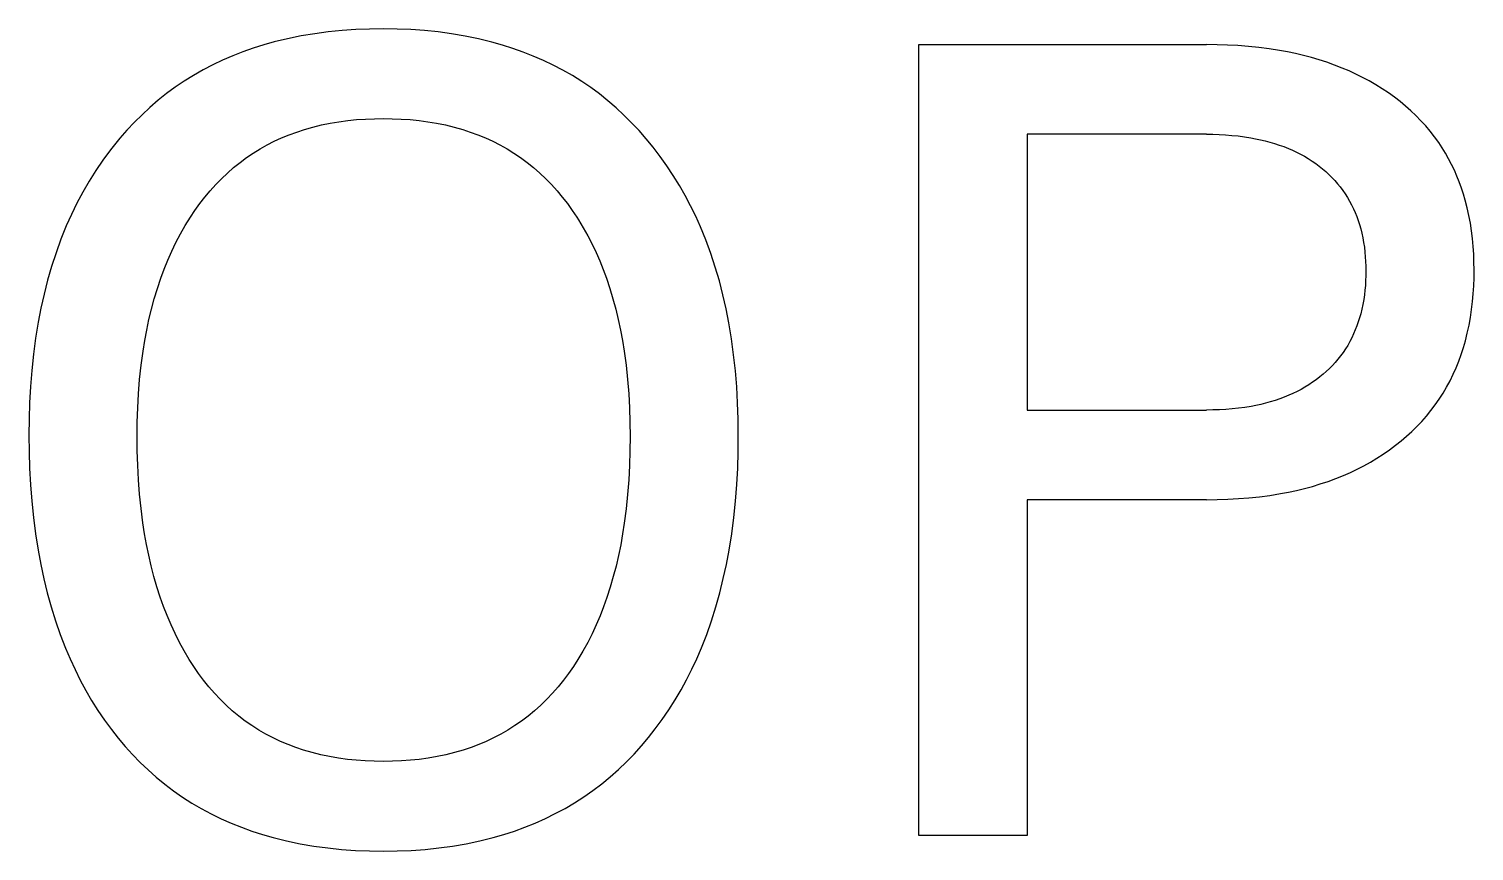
# Model space of a CAD drawing. Extents: x 0 to 420, y 0 to 297.
# Drawn here: x 164.468 to 168.486, y 219.183 to 221.471 of the extents above; entities that cross this region are included whole.
import ezdxf

# ---------------------------------------------------------------- set-up
doc = ezdxf.new("R2010")
doc.units = 0
doc.header["$LTSCALE"] = 23.1
doc.layers.add('10000_FRONT', color=7, linetype='CONTINUOUS')

msp = doc.modelspace()

# ---------------------------------------------------------------- linework, layer by layer
at = {"layer": '10000_FRONT', "color": 7, "linetype": 'CONTINUOUS'}
for p, q in [((165.1506, 221.4343), (165.1213, 221.426)), ((165.1878, 221.4433), (165.1506, 221.4343)), ((165.2253, 221.451), (165.1878, 221.4433)), ((165.263, 221.4572), (165.2253, 221.451)), ((165.3009, 221.4623), (165.263, 221.4572)), ((165.339, 221.466), (165.3009, 221.4623)), ((165.3772, 221.4686), (165.339, 221.466)), ((165.4155, 221.4702), (165.3772, 221.4686)), ((165.4538, 221.4706), (165.4155, 221.4702)), ((165.492, 221.4701), (165.4538, 221.4706)), ((165.5301, 221.4686), (165.492, 221.4701)), ((165.5681, 221.4659), (165.5301, 221.4686)), ((165.606, 221.4621), (165.5681, 221.4659)), ((165.6437, 221.4571), (165.606, 221.4621)), ((165.6812, 221.4508), (165.6437, 221.4571)), ((165.7185, 221.4432), (165.6812, 221.4508)), ((165.7554, 221.4341), (165.7185, 221.4432)), ((165.7847, 221.4258), (165.7554, 221.4341)), ((165.0351, 221.3955), (165.0071, 221.3834)), ((165.0635, 221.4066), (165.0351, 221.3955)), ((165.0922, 221.4168), (165.0635, 221.4066)), ((165.1213, 221.426), (165.0922, 221.4168)), ((165.8138, 221.4165), (165.7847, 221.4258)), ((165.8425, 221.4063), (165.8138, 221.4165)), ((165.8708, 221.3951), (165.8425, 221.4063)), ((165.8988, 221.383), (165.8708, 221.3951)), ((166.9428, 219.227), (166.9428, 221.427)), ((166.9428, 221.427), (167.7427, 221.427)), ((167.7718, 221.4267), (167.7427, 221.427)), ((167.8009, 221.4258), (167.7718, 221.4267)), ((167.8299, 221.4242), (167.8009, 221.4258)), ((167.859, 221.422), (167.8299, 221.4242)), ((167.8879, 221.419), (167.859, 221.422)), ((167.9168, 221.4152), (167.8879, 221.419)), ((167.9456, 221.4107), (167.9168, 221.4152)), ((167.9678, 221.4066), (167.9456, 221.4107)), ((167.99, 221.4019), (167.9678, 221.4066)), ((168.0121, 221.3967), (167.99, 221.4019)), ((168.034, 221.391), (168.0121, 221.3967)), ((164.9525, 221.3563), (164.926, 221.3412)), ((164.9795, 221.3703), (164.9525, 221.3563)), ((165.0071, 221.3834), (164.9795, 221.3703)), ((165.9263, 221.3698), (165.8988, 221.383)), ((165.9532, 221.3557), (165.9263, 221.3698)), ((165.9796, 221.3406), (165.9532, 221.3557)), ((168.0557, 221.3846), (168.034, 221.391)), ((168.0773, 221.3776), (168.0557, 221.3846)), ((168.0986, 221.3701), (168.0773, 221.3776)), ((168.1197, 221.3618), (168.0986, 221.3701)), ((168.1389, 221.3537), (168.1197, 221.3618)), ((168.1578, 221.3449), (168.1389, 221.3537)), ((164.9001, 221.3251), (164.8753, 221.3083)), ((164.926, 221.3412), (164.9001, 221.3251)), ((166.0054, 221.3244), (165.9796, 221.3406)), ((166.0303, 221.3075), (166.0054, 221.3244)), ((168.1765, 221.3356), (168.1578, 221.3449)), ((168.1949, 221.3257), (168.1765, 221.3356)), ((168.213, 221.3153), (168.1949, 221.3257)), ((168.2307, 221.3042), (168.213, 221.3153)), ((164.8277, 221.2719), (164.805, 221.2523)), ((164.8512, 221.2905), (164.8277, 221.2719)), ((164.8753, 221.3083), (164.8512, 221.2905)), ((166.0544, 221.2896), (166.0303, 221.3075)), ((166.0779, 221.2708), (166.0544, 221.2896)), ((168.2481, 221.2926), (168.2307, 221.3042)), ((168.265, 221.2804), (168.2481, 221.2926)), ((168.2806, 221.2684), (168.265, 221.2804)), ((164.7829, 221.232), (164.7616, 221.2109)), ((164.805, 221.2523), (164.7829, 221.232)), ((166.1007, 221.2512), (166.0779, 221.2708)), ((166.1228, 221.2307), (166.1007, 221.2512)), ((168.2958, 221.2559), (168.2806, 221.2684)), ((168.3105, 221.2428), (168.2958, 221.2559)), ((168.3248, 221.2293), (168.3105, 221.2428)), ((164.7616, 221.2109), (164.7411, 221.189)), ((165.2342, 221.1907), (165.2579, 221.1975)), ((165.2579, 221.1975), (165.2819, 221.2033)), ((165.2819, 221.2033), (165.3061, 221.2083)), ((165.3061, 221.2083), (165.3304, 221.2124)), ((165.3304, 221.2124), (165.3549, 221.2156)), ((165.3549, 221.2156), (165.3796, 221.2181)), ((165.3796, 221.2181), (165.4043, 221.2198)), ((165.4043, 221.2198), (165.429, 221.2208)), ((165.429, 221.2208), (165.4538, 221.2212)), ((165.4538, 221.2212), (165.4787, 221.2208)), ((165.4787, 221.2208), (165.5036, 221.2198)), ((165.5036, 221.2198), (165.5284, 221.2181)), ((165.5284, 221.2181), (165.5531, 221.2157)), ((165.5531, 221.2157), (165.5777, 221.2124)), ((165.5777, 221.2124), (165.6021, 221.2083)), ((165.6021, 221.2083), (165.6264, 221.2034)), ((165.6264, 221.2034), (165.6505, 221.1975)), ((165.6505, 221.1975), (165.6744, 221.1907)), ((166.1442, 221.2095), (166.1228, 221.2307)), ((166.1648, 221.1876), (166.1442, 221.2095)), ((168.3385, 221.2152), (168.3248, 221.2293)), ((168.3518, 221.2007), (168.3385, 221.2152)), ((168.3645, 221.1857), (168.3518, 221.2007)), ((164.7213, 221.1664), (164.7023, 221.1432)), ((164.7411, 221.189), (164.7213, 221.1664)), ((165.1307, 221.1477), (165.1507, 221.1579)), ((165.1507, 221.1579), (165.1711, 221.1673)), ((165.1711, 221.1673), (165.1918, 221.1759)), ((165.1918, 221.1759), (165.2129, 221.1837)), ((165.2129, 221.1837), (165.2342, 221.1907)), ((165.6744, 221.1907), (165.6957, 221.1837)), ((165.6957, 221.1837), (165.7168, 221.1759)), ((165.7168, 221.1759), (165.7376, 221.1673)), ((165.7376, 221.1673), (165.758, 221.1579)), ((165.758, 221.1579), (165.7781, 221.1477)), ((166.1847, 221.1649), (166.1648, 221.1876)), ((166.2038, 221.1416), (166.1847, 221.1649)), ((167.2438, 221.1775), (167.2438, 220.4104)), ((167.7427, 221.1775), (167.2438, 221.1775)), ((167.7427, 221.1775), (167.7603, 221.1773)), ((167.7603, 221.1773), (167.7779, 221.1768)), ((167.7779, 221.1768), (167.7955, 221.1758)), ((167.7955, 221.1758), (167.8131, 221.1745)), ((167.8131, 221.1745), (167.8306, 221.1727)), ((167.8306, 221.1727), (167.8481, 221.1704)), ((167.8481, 221.1704), (167.8655, 221.1676)), ((167.8655, 221.1676), (167.8789, 221.1651)), ((167.8789, 221.1651), (167.8922, 221.1623)), ((167.8922, 221.1623), (167.9054, 221.1592)), ((167.9054, 221.1592), (167.9186, 221.1557)), ((167.9186, 221.1557), (167.9316, 221.1518)), ((167.9316, 221.1518), (167.9446, 221.1476)), ((168.3766, 221.1702), (168.3645, 221.1857)), ((168.388, 221.1543), (168.3766, 221.1702)), ((168.3978, 221.1395), (168.388, 221.1543)), ((164.6951, 221.134), (164.6743, 221.1057)), ((164.7023, 221.1432), (164.6951, 221.134)), ((165.0554, 221.0992), (165.0734, 221.1125)), ((165.0734, 221.1125), (165.092, 221.125)), ((165.092, 221.125), (165.1111, 221.1367)), ((165.1111, 221.1367), (165.1307, 221.1477)), ((165.7781, 221.1477), (165.7977, 221.1367)), ((165.7977, 221.1367), (165.8169, 221.125)), ((165.8169, 221.125), (165.8356, 221.1125)), ((165.8356, 221.1125), (165.8537, 221.0992)), ((166.2234, 221.116), (166.2038, 221.1416)), ((166.2422, 221.0897), (166.2234, 221.116)), ((167.9446, 221.1476), (167.9573, 221.143)), ((167.9573, 221.143), (167.97, 221.138)), ((167.97, 221.138), (167.9814, 221.1331)), ((167.9814, 221.1331), (167.9927, 221.1278)), ((167.9927, 221.1278), (168.0038, 221.1222)), ((168.0038, 221.1222), (168.0147, 221.1162)), ((168.0147, 221.1162), (168.0254, 221.1098)), ((168.407, 221.1245), (168.3978, 221.1395)), ((168.4157, 221.109), (168.407, 221.1245)), ((164.6545, 221.0768), (164.6359, 221.0471)), ((164.6743, 221.1057), (164.6545, 221.0768)), ((165.0203, 221.0697), (165.0375, 221.0848)), ((165.0375, 221.0848), (165.0554, 221.0992)), ((165.8537, 221.0992), (165.8715, 221.0848)), ((165.8715, 221.0848), (165.8888, 221.0697)), ((166.26, 221.0627), (166.2422, 221.0897)), ((168.0254, 221.1098), (168.0358, 221.1031)), ((168.0358, 221.1031), (168.0461, 221.0961)), ((168.0461, 221.0961), (168.0561, 221.0886)), ((168.0561, 221.0886), (168.0653, 221.0813)), ((168.0653, 221.0813), (168.0742, 221.0737)), ((168.0742, 221.0737), (168.0828, 221.0657)), ((168.4239, 221.0933), (168.4157, 221.109)), ((168.4315, 221.0773), (168.4239, 221.0933)), ((168.4386, 221.0611), (168.4315, 221.0773)), ((164.6359, 221.0471), (164.6184, 221.0167)), ((164.9724, 221.0203), (164.9877, 221.0374)), ((164.9877, 221.0374), (165.0037, 221.0539)), ((165.0037, 221.0539), (165.0203, 221.0697)), ((165.8888, 221.0697), (165.9054, 221.0539)), ((165.9054, 221.0539), (165.9214, 221.0374)), ((165.9214, 221.0374), (165.9367, 221.0203)), ((166.2769, 221.0352), (166.26, 221.0627)), ((166.2929, 221.0072), (166.2769, 221.0352)), ((168.0828, 221.0657), (168.0912, 221.0574)), ((168.0912, 221.0574), (168.0992, 221.0489)), ((168.0992, 221.0489), (168.1069, 221.04)), ((168.1069, 221.04), (168.1143, 221.0309)), ((168.1143, 221.0309), (168.1213, 221.0215)), ((168.4452, 221.0447), (168.4386, 221.0611)), ((168.4513, 221.028), (168.4452, 221.0447)), ((164.6184, 221.0167), (164.602, 220.9858)), ((164.9437, 220.9845), (164.9577, 221.0026)), ((164.9577, 221.0026), (164.9724, 221.0203)), ((165.9367, 221.0203), (165.9514, 221.0027)), ((165.9514, 221.0027), (165.9655, 220.9845)), ((166.308, 220.9787), (166.2929, 221.0072)), ((168.1213, 221.0215), (168.128, 221.0119)), ((168.128, 221.0119), (168.1343, 221.0019)), ((168.1343, 221.0019), (168.1403, 220.9916)), ((168.1403, 220.9916), (168.1458, 220.9811)), ((168.4568, 221.0112), (168.4513, 221.028)), ((168.4618, 220.9942), (168.4568, 221.0112)), ((168.4673, 220.9731), (168.4618, 220.9942)), ((164.5866, 220.9543), (164.5724, 220.9223)), ((164.602, 220.9858), (164.5866, 220.9543)), ((164.9175, 220.9467), (164.9302, 220.9658)), ((164.9302, 220.9658), (164.9437, 220.9845)), ((165.9655, 220.9845), (165.9789, 220.9658)), ((165.9789, 220.9658), (165.9917, 220.9467)), ((166.3222, 220.9497), (166.308, 220.9787)), ((168.1458, 220.9811), (168.151, 220.9705)), ((168.151, 220.9705), (168.1558, 220.9596)), ((168.1558, 220.9596), (168.1602, 220.9486)), ((168.472, 220.9519), (168.4673, 220.9731)), ((168.476, 220.9305), (168.472, 220.9519)), ((164.5724, 220.9223), (164.5574, 220.8853)), ((164.8898, 220.9003), (164.9032, 220.9238)), ((164.9032, 220.9238), (164.9175, 220.9467)), ((165.9917, 220.9467), (165.9963, 220.9396)), ((165.9963, 220.9396), (166.0097, 220.9175)), ((166.0097, 220.9175), (166.0223, 220.895)), ((166.3355, 220.9202), (166.3222, 220.9497)), ((166.3506, 220.8834), (166.3355, 220.9202)), ((168.1602, 220.9486), (168.1642, 220.9374)), ((168.1642, 220.9374), (168.1679, 220.9261)), ((168.1679, 220.9261), (168.1711, 220.9147)), ((168.1711, 220.9147), (168.1743, 220.9019)), ((168.4793, 220.9089), (168.476, 220.9305)), ((164.5574, 220.8853), (164.5438, 220.8478)), ((164.8656, 220.8521), (164.8773, 220.8764)), ((164.8773, 220.8764), (164.8898, 220.9003)), ((166.0223, 220.895), (166.0341, 220.8721)), ((166.0341, 220.8721), (166.0452, 220.8488)), ((166.3644, 220.8459), (166.3506, 220.8834)), ((168.1743, 220.9019), (168.1771, 220.889)), ((168.1771, 220.889), (168.1794, 220.876)), ((168.1794, 220.876), (168.1813, 220.863)), ((168.4819, 220.8873), (168.4793, 220.9089)), ((168.4839, 220.8656), (168.4819, 220.8873)), ((164.5438, 220.8478), (164.5315, 220.8099)), ((164.8547, 220.8274), (164.8656, 220.8521)), ((166.0452, 220.8488), (166.0555, 220.8252)), ((166.3768, 220.8081), (166.3644, 220.8459)), ((168.1813, 220.863), (168.1829, 220.8499)), ((168.1829, 220.8499), (168.184, 220.8367)), ((168.184, 220.8367), (168.1849, 220.8235)), ((168.4853, 220.8438), (168.4839, 220.8656)), ((168.4861, 220.822), (168.4853, 220.8438)), ((164.5315, 220.8099), (164.5205, 220.7715)), ((164.8352, 220.7771), (164.8445, 220.8024)), ((164.8445, 220.8024), (164.8547, 220.8274)), ((166.0555, 220.8252), (166.0651, 220.8013)), ((166.0651, 220.8013), (166.074, 220.7771)), ((166.388, 220.7698), (166.3768, 220.8081)), ((168.1849, 220.8235), (168.1853, 220.8103)), ((168.1853, 220.8103), (168.1855, 220.7971)), ((168.1855, 220.7971), (168.1854, 220.7837)), ((168.4864, 220.8002), (168.4861, 220.822)), ((168.4862, 220.778), (168.4864, 220.8002)), ((164.5205, 220.7715), (164.5106, 220.7328)), ((164.8257, 220.7488), (164.8352, 220.7771)), ((166.074, 220.7771), (166.0835, 220.7488)), ((166.398, 220.7312), (166.388, 220.7698)), ((168.1841, 220.7571), (168.1829, 220.7438)), ((168.1849, 220.7704), (168.1841, 220.7571)), ((168.1854, 220.7837), (168.1849, 220.7704)), ((168.484, 220.7338), (168.4854, 220.7559)), ((168.4854, 220.7559), (168.4862, 220.778)), ((164.5106, 220.7328), (164.502, 220.6938)), ((164.8092, 220.6913), (164.817, 220.7201)), ((164.817, 220.7201), (164.8257, 220.7488)), ((166.0835, 220.7488), (166.0922, 220.7201)), ((166.0922, 220.7201), (166.1, 220.6913)), ((166.4068, 220.6922), (166.398, 220.7312)), ((168.1795, 220.7174), (168.1772, 220.7043)), ((168.1814, 220.7306), (168.1795, 220.7174)), ((168.1829, 220.7438), (168.1814, 220.7306)), ((168.4795, 220.6898), (168.4821, 220.7118)), ((168.4821, 220.7118), (168.484, 220.7338)), ((164.502, 220.6938), (164.4944, 220.6547)), ((164.8022, 220.6622), (164.8092, 220.6913)), ((166.1, 220.6913), (166.107, 220.6622)), ((166.4145, 220.6531), (166.4068, 220.6922)), ((168.1713, 220.6784), (168.1681, 220.6669)), ((168.1745, 220.6913), (168.1713, 220.6784)), ((168.1772, 220.7043), (168.1745, 220.6913)), ((168.4762, 220.668), (168.4795, 220.6898)), ((164.4944, 220.6547), (164.4871, 220.6101)), ((164.7906, 220.6035), (164.796, 220.6329)), ((164.796, 220.6329), (164.8022, 220.6622)), ((166.107, 220.6622), (166.1132, 220.6329)), ((166.1132, 220.6329), (166.1186, 220.6035)), ((166.4218, 220.6088), (166.4145, 220.6531)), ((168.1562, 220.6331), (168.1514, 220.6221)), ((168.1605, 220.6442), (168.1562, 220.6331)), ((168.1645, 220.6555), (168.1605, 220.6442)), ((168.1681, 220.6669), (168.1645, 220.6555)), ((168.4676, 220.6246), (168.4723, 220.6462)), ((168.4723, 220.6462), (168.4762, 220.668)), ((164.4871, 220.6101), (164.4812, 220.5654)), ((164.7858, 220.5739), (164.7906, 220.6035)), ((166.1186, 220.6035), (166.1234, 220.5739)), ((166.4278, 220.5643), (166.4218, 220.6088)), ((168.135, 220.5903), (168.1287, 220.5802)), ((168.1408, 220.6007), (168.135, 220.5903)), ((168.1463, 220.6113), (168.1408, 220.6007)), ((168.1514, 220.6221), (168.1463, 220.6113)), ((168.4567, 220.5841), (168.4622, 220.6032)), ((168.4622, 220.6032), (168.4676, 220.6246)), ((164.4812, 220.5654), (164.4764, 220.5205)), ((164.7805, 220.5347), (164.7858, 220.5739)), ((166.1234, 220.5739), (166.1287, 220.5347)), ((166.4326, 220.5197), (166.4278, 220.5643)), ((168.1079, 220.5517), (168.1003, 220.5428)), ((168.1152, 220.5609), (168.1079, 220.5517)), ((168.1221, 220.5704), (168.1152, 220.5609)), ((168.1287, 220.5802), (168.1221, 220.5704)), ((168.4437, 220.5465), (168.4505, 220.5652)), ((168.4505, 220.5652), (168.4567, 220.5841)), ((164.4764, 220.5205), (164.4729, 220.4756)), ((164.7763, 220.4953), (164.7805, 220.5347)), ((166.1287, 220.5347), (166.1329, 220.4953)), ((166.4362, 220.4749), (166.4326, 220.5197)), ((168.0667, 220.5099), (168.0577, 220.5024)), ((168.0755, 220.5176), (168.0667, 220.5099)), ((168.0841, 220.5257), (168.0755, 220.5176)), ((168.0923, 220.5341), (168.0841, 220.5257)), ((168.1003, 220.5428), (168.0923, 220.5341)), ((168.4195, 220.4919), (168.4282, 220.5098)), ((168.4282, 220.5098), (168.4363, 220.528)), ((168.4363, 220.528), (168.4437, 220.5465)), ((164.4729, 220.4756), (164.4704, 220.4305)), ((164.7732, 220.4558), (164.7763, 220.4953)), ((166.1329, 220.4953), (166.136, 220.4558)), ((166.4388, 220.4301), (166.4362, 220.4749)), ((168.0162, 220.4739), (168.0053, 220.4677)), ((168.0269, 220.4805), (168.0162, 220.4739)), ((168.0374, 220.4874), (168.0269, 220.4805)), ((168.0477, 220.4947), (168.0374, 220.4874)), ((168.0577, 220.5024), (168.0477, 220.4947)), ((168.4001, 220.4573), (168.4101, 220.4744)), ((168.4101, 220.4744), (168.4195, 220.4919)), ((164.4704, 220.4305), (164.4689, 220.3854)), ((164.771, 220.4163), (164.7732, 220.4558)), ((166.136, 220.4558), (166.1382, 220.4163)), ((166.4403, 220.3852), (166.4388, 220.4301)), ((167.9066, 220.4293), (167.8932, 220.4261)), ((167.9198, 220.433), (167.9066, 220.4293)), ((167.9329, 220.4369), (167.9198, 220.433)), ((167.9459, 220.4413), (167.9329, 220.4369)), ((167.9587, 220.4461), (167.9459, 220.4413)), ((167.9714, 220.4513), (167.9587, 220.4461)), ((167.9828, 220.4564), (167.9714, 220.4513)), ((167.9942, 220.4619), (167.9828, 220.4564)), ((168.0053, 220.4677), (167.9942, 220.4619)), ((168.3782, 220.4244), (168.3894, 220.4405)), ((168.3894, 220.4405), (168.4001, 220.4573)), ((164.7698, 220.3767), (164.771, 220.4163)), ((166.1382, 220.4163), (166.1394, 220.3767)), ((167.2438, 220.4104), (167.7427, 220.4104)), ((167.7604, 220.4106), (167.7427, 220.4104)), ((167.7782, 220.4111), (167.7604, 220.4106)), ((167.7959, 220.4121), (167.7782, 220.4111)), ((167.8136, 220.4135), (167.7959, 220.4121)), ((167.8313, 220.4154), (167.8136, 220.4135)), ((167.8489, 220.4177), (167.8313, 220.4154)), ((167.8664, 220.4206), (167.8489, 220.4177)), ((167.8799, 220.4232), (167.8664, 220.4206)), ((167.8932, 220.4261), (167.8799, 220.4232)), ((168.3407, 220.3787), (168.3538, 220.3935)), ((168.3538, 220.3935), (168.3663, 220.4087)), ((168.3663, 220.4087), (168.3782, 220.4244)), ((164.4689, 220.3854), (164.4684, 220.3402)), ((164.7693, 220.3371), (164.7698, 220.3767)), ((166.1394, 220.3767), (166.1399, 220.3371)), ((166.4408, 220.3402), (166.4403, 220.3852)), ((168.2985, 220.3373), (168.3131, 220.3506)), ((168.3131, 220.3506), (168.3272, 220.3644)), ((168.3272, 220.3644), (168.3407, 220.3787)), ((164.4684, 220.3402), (164.4688, 220.2943)), ((164.7697, 220.2968), (164.7693, 220.3371)), ((166.1399, 220.3371), (166.1395, 220.2967)), ((166.4404, 220.2944), (166.4408, 220.3402)), ((168.2513, 220.2996), (168.2681, 220.3122)), ((168.2681, 220.3122), (168.2835, 220.3245)), ((168.2835, 220.3245), (168.2985, 220.3373)), ((164.4688, 220.2943), (164.4702, 220.2485)), ((164.7709, 220.2566), (164.7697, 220.2968)), ((166.1395, 220.2967), (166.1383, 220.2564)), ((166.439, 220.2485), (166.4404, 220.2944)), ((168.1983, 220.2654), (168.2163, 220.2762)), ((168.2163, 220.2762), (168.234, 220.2876)), ((168.234, 220.2876), (168.2513, 220.2996)), ((164.4702, 220.2485), (164.4727, 220.2027)), ((164.7731, 220.2164), (164.7709, 220.2566)), ((166.1383, 220.2564), (166.1362, 220.2161)), ((166.4365, 220.2028), (166.439, 220.2485)), ((168.102, 220.2196), (168.1231, 220.2281)), ((168.1231, 220.2281), (168.1424, 220.2366)), ((168.1424, 220.2366), (168.1613, 220.2456)), ((168.1613, 220.2456), (168.18, 220.2552)), ((168.18, 220.2552), (168.1983, 220.2654)), ((164.4727, 220.2027), (164.4762, 220.157)), ((164.7761, 220.1763), (164.7731, 220.2164)), ((166.1362, 220.2161), (166.1331, 220.1758)), ((166.433, 220.1571), (166.4365, 220.2028)), ((167.9704, 220.182), (167.9928, 220.1868)), ((167.9928, 220.1868), (168.015, 220.1921)), ((168.015, 220.1921), (168.037, 220.198)), ((168.037, 220.198), (168.0589, 220.2046)), ((168.0589, 220.2046), (168.0805, 220.2118)), ((168.0805, 220.2118), (168.102, 220.2196)), ((164.4762, 220.157), (164.4809, 220.1114)), ((164.7803, 220.1362), (164.7761, 220.1763)), ((166.1331, 220.1758), (166.129, 220.1357)), ((166.4283, 220.1115), (166.433, 220.1571)), ((167.2438, 220.1609), (167.2438, 219.227)), ((167.7427, 220.1609), (167.2438, 220.1609)), ((167.7427, 220.1609), (167.7721, 220.1612)), ((167.7721, 220.1612), (167.8016, 220.1622)), ((167.8016, 220.1622), (167.831, 220.1638)), ((167.831, 220.1638), (167.8604, 220.1661)), ((167.8604, 220.1661), (167.8897, 220.1692)), ((167.8897, 220.1692), (167.9189, 220.173)), ((167.9189, 220.173), (167.948, 220.1777)), ((167.948, 220.1777), (167.9704, 220.182)), ((164.4809, 220.1114), (164.4867, 220.0659)), ((164.7855, 220.0963), (164.7803, 220.1362)), ((166.129, 220.1357), (166.1238, 220.0956)), ((166.4223, 220.066), (166.4283, 220.1115)), ((164.7901, 220.0663), (164.7855, 220.0963)), ((164.7955, 220.0364), (164.7901, 220.0663)), ((166.1238, 220.0956), (166.1191, 220.0656)), ((166.4151, 220.0208), (166.4223, 220.066)), ((164.4867, 220.0659), (164.4939, 220.0206)), ((164.8016, 220.0066), (164.7955, 220.0364)), ((166.1137, 220.0357), (166.1077, 220.0059)), ((166.1191, 220.0656), (166.1137, 220.0357)), ((164.4939, 220.0206), (164.5013, 219.9807)), ((164.8084, 219.977), (164.8016, 220.0066)), ((166.1077, 220.0059), (166.1008, 219.9763)), ((166.4077, 219.981), (166.4151, 220.0208)), ((164.5013, 219.9807), (164.5098, 219.9411)), ((164.816, 219.9475), (164.8084, 219.977)), ((164.8245, 219.9184), (164.816, 219.9475)), ((166.0932, 219.9468), (166.0848, 219.9177)), ((166.1008, 219.9763), (166.0932, 219.9468)), ((166.3991, 219.9413), (166.4077, 219.981)), ((164.5098, 219.9411), (164.5195, 219.9017)), ((164.8338, 219.8895), (164.8245, 219.9184)), ((166.0848, 219.9177), (166.0754, 219.8888)), ((166.3894, 219.902), (166.3991, 219.9413)), ((164.5195, 219.9017), (164.5303, 219.8626)), ((164.8429, 219.8637), (164.8338, 219.8895)), ((166.0754, 219.8888), (166.0663, 219.8631)), ((166.3785, 219.863), (166.3894, 219.902)), ((164.5303, 219.8626), (164.5423, 219.8239)), ((164.8528, 219.8383), (164.8429, 219.8637)), ((164.8635, 219.8132), (164.8528, 219.8383)), ((166.0564, 219.8378), (166.0457, 219.8128)), ((166.0663, 219.8631), (166.0564, 219.8378)), ((166.3664, 219.8243), (166.3785, 219.863)), ((164.5423, 219.8239), (164.5556, 219.7856)), ((164.5556, 219.7856), (164.5703, 219.7477)), ((164.8749, 219.7884), (164.8635, 219.8132)), ((164.8872, 219.764), (164.8749, 219.7884)), ((166.0343, 219.7881), (166.022, 219.7638)), ((166.0457, 219.8128), (166.0343, 219.7881)), ((166.3382, 219.7484), (166.353, 219.7861)), ((166.353, 219.7861), (166.3664, 219.8243)), ((164.5703, 219.7477), (164.583, 219.7178)), ((164.9003, 219.7401), (164.8872, 219.764)), ((166.022, 219.7638), (166.0089, 219.7399)), ((166.3254, 219.7186), (166.3382, 219.7484)), ((164.583, 219.7178), (164.5966, 219.6883)), ((164.9143, 219.7166), (164.9003, 219.7401)), ((164.927, 219.6969), (164.9143, 219.7166)), ((165.9949, 219.7166), (165.9821, 219.6969)), ((166.0089, 219.7399), (165.9949, 219.7166)), ((166.3117, 219.6892), (166.3254, 219.7186)), ((164.5966, 219.6883), (164.6111, 219.6592)), ((164.9403, 219.6777), (164.927, 219.6969)), ((164.9543, 219.6589), (164.9403, 219.6777)), ((165.9687, 219.6776), (165.9547, 219.6589)), ((165.9821, 219.6969), (165.9687, 219.6776)), ((166.297, 219.6602), (166.3117, 219.6892)), ((164.6111, 219.6592), (164.6265, 219.6305)), ((164.6265, 219.6305), (164.6429, 219.6024)), ((164.9689, 219.6406), (164.9543, 219.6589)), ((164.9842, 219.623), (164.9689, 219.6406)), ((165.94, 219.6406), (165.9246, 219.6229)), ((165.9547, 219.6589), (165.94, 219.6406)), ((166.265, 219.6037), (166.2815, 219.6317)), ((166.2815, 219.6317), (166.297, 219.6602)), ((164.6429, 219.6024), (164.6602, 219.5749)), ((165.0001, 219.6059), (164.9842, 219.623)), ((165.0167, 219.5895), (165.0001, 219.6059)), ((165.034, 219.5738), (165.0167, 219.5895)), ((165.8918, 219.5895), (165.8745, 219.5738)), ((165.9085, 219.6059), (165.8918, 219.5895)), ((165.9246, 219.6229), (165.9085, 219.6059)), ((166.2476, 219.5763), (166.265, 219.6037)), ((164.6602, 219.5749), (164.6784, 219.5479)), ((164.6784, 219.5479), (164.6976, 219.5217)), ((165.0519, 219.5589), (165.034, 219.5738)), ((165.07, 219.5452), (165.0519, 219.5589)), ((165.0886, 219.5323), (165.07, 219.5452)), ((165.8383, 219.5452), (165.8196, 219.5323)), ((165.8564, 219.5589), (165.8383, 219.5452)), ((165.8745, 219.5738), (165.8564, 219.5589)), ((166.21, 219.5232), (166.2293, 219.5494)), ((166.2293, 219.5494), (166.2476, 219.5763)), ((164.6976, 219.5217), (164.7164, 219.4977)), ((165.1078, 219.5202), (165.0886, 219.5323)), ((165.1275, 219.5088), (165.1078, 219.5202)), ((165.1476, 219.4983), (165.1275, 219.5088)), ((165.7806, 219.5088), (165.7604, 219.4983)), ((165.8004, 219.5202), (165.7806, 219.5088)), ((165.8196, 219.5323), (165.8004, 219.5202)), ((166.1911, 219.4992), (166.21, 219.5232)), ((164.7164, 219.4977), (164.7361, 219.4745)), ((164.7361, 219.4745), (164.7565, 219.4519)), ((165.1681, 219.4886), (165.1476, 219.4983)), ((165.189, 219.4797), (165.1681, 219.4886)), ((165.2102, 219.4716), (165.189, 219.4797)), ((165.2317, 219.4643), (165.2102, 219.4716)), ((165.2557, 219.4573), (165.2317, 219.4643)), ((165.6761, 219.4643), (165.6521, 219.4573)), ((165.6976, 219.4716), (165.6761, 219.4643)), ((165.7189, 219.4797), (165.6976, 219.4716)), ((165.7398, 219.4886), (165.7189, 219.4797)), ((165.7604, 219.4983), (165.7398, 219.4886)), ((166.1508, 219.4532), (166.1713, 219.4759)), ((166.1713, 219.4759), (166.1911, 219.4992)), ((164.7565, 219.4519), (164.7778, 219.43)), ((164.7778, 219.43), (164.7998, 219.409)), ((165.2799, 219.4512), (165.2557, 219.4573)), ((165.3044, 219.4461), (165.2799, 219.4512)), ((165.329, 219.4418), (165.3044, 219.4461)), ((165.3538, 219.4385), (165.329, 219.4418)), ((165.3787, 219.4359), (165.3538, 219.4385)), ((165.4037, 219.4342), (165.3787, 219.4359)), ((165.4287, 219.4331), (165.4037, 219.4342)), ((165.4538, 219.4328), (165.4287, 219.4331)), ((165.4789, 219.4331), (165.4538, 219.4328)), ((165.504, 219.4342), (165.4789, 219.4331)), ((165.529, 219.4359), (165.504, 219.4342)), ((165.5539, 219.4385), (165.529, 219.4359)), ((165.5787, 219.4419), (165.5539, 219.4385)), ((165.6034, 219.4461), (165.5787, 219.4419)), ((165.6278, 219.4512), (165.6034, 219.4461)), ((165.6521, 219.4573), (165.6278, 219.4512)), ((166.1074, 219.4101), (166.1295, 219.4313)), ((166.1295, 219.4313), (166.1508, 219.4532)), ((164.7998, 219.409), (164.8226, 219.3888)), ((164.8226, 219.3888), (164.8461, 219.3695)), ((166.061, 219.3704), (166.0845, 219.3898)), ((166.0845, 219.3898), (166.1074, 219.4101)), ((164.8461, 219.3695), (164.8704, 219.3511)), ((164.8704, 219.3511), (164.8953, 219.3337)), ((166.0117, 219.3344), (166.0367, 219.3519)), ((166.0367, 219.3519), (166.061, 219.3704)), ((164.8953, 219.3337), (164.9212, 219.3171)), ((164.9212, 219.3171), (164.9478, 219.3015)), ((165.9592, 219.3021), (165.9857, 219.3177)), ((165.9857, 219.3177), (166.0117, 219.3344)), ((164.9478, 219.3015), (164.975, 219.287)), ((164.975, 219.287), (165.0026, 219.2735)), ((165.0026, 219.2735), (165.0308, 219.261)), ((165.8762, 219.2614), (165.9043, 219.2739)), ((165.9043, 219.2739), (165.932, 219.2875)), ((165.932, 219.2875), (165.9592, 219.3021)), ((165.0308, 219.261), (165.0594, 219.2495)), ((165.0594, 219.2495), (165.0884, 219.239)), ((165.0884, 219.239), (165.1178, 219.2294)), ((165.1178, 219.2294), (165.1474, 219.2209)), ((165.7596, 219.2211), (165.7892, 219.2297)), ((165.7892, 219.2297), (165.8185, 219.2392)), ((165.8185, 219.2392), (165.8475, 219.2498)), ((165.8475, 219.2498), (165.8762, 219.2614)), ((167.2438, 219.227), (166.9428, 219.227)), ((165.1474, 219.2209), (165.1849, 219.2115)), ((165.1849, 219.2115), (165.2228, 219.2036)), ((165.2228, 219.2036), (165.2609, 219.1971)), ((165.2609, 219.1971), (165.2992, 219.192)), ((165.2992, 219.192), (165.3377, 219.1881)), ((165.3377, 219.1881), (165.3763, 219.1854)), ((165.3763, 219.1854), (165.4151, 219.1838)), ((165.4151, 219.1838), (165.4538, 219.1833)), ((165.4538, 219.1833), (165.4925, 219.1838)), ((165.4925, 219.1838), (165.5311, 219.1854)), ((165.5311, 219.1854), (165.5697, 219.1881)), ((165.5697, 219.1881), (165.6081, 219.1921)), ((165.6081, 219.1921), (165.6464, 219.1972)), ((165.6464, 219.1972), (165.6844, 219.2038)), ((165.6844, 219.2038), (165.7221, 219.2117)), ((165.7221, 219.2117), (165.7596, 219.2211))]:
    msp.add_line(p, q, dxfattribs=at)

doc.saveas('drawing.dxf')
